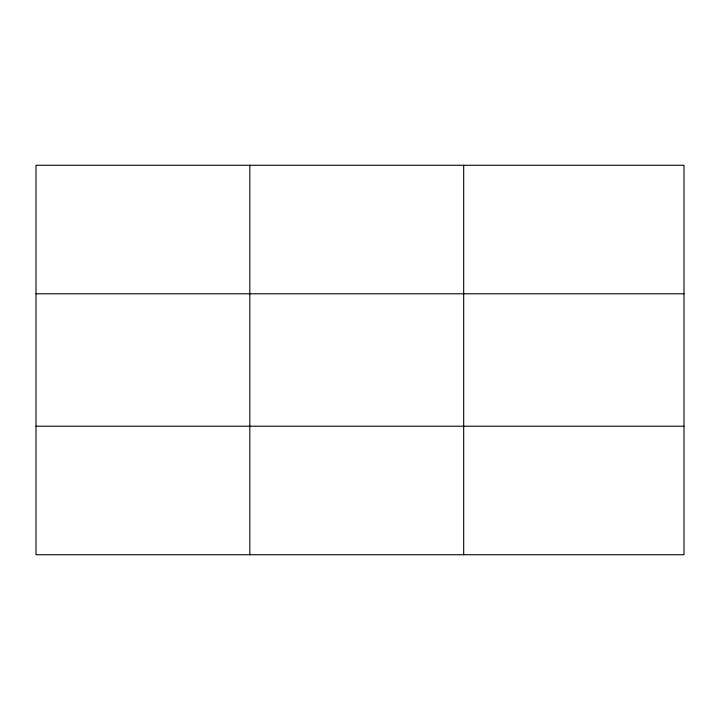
<?xml version="1.0" encoding="UTF-8"?>
<svg xmlns="http://www.w3.org/2000/svg" width="720" height="720" viewBox="0 0 720 720"><rect width="100%" height="100%" fill="white"/><g stroke="black" fill="none" stroke-linecap="round" stroke-linejoin="round"><path stroke-width="1.08" d="M249.84 554.733L249.84 165.267M463.68 554.733L463.68 165.267M684 426.204L684 554.733L36 554.733L36 165.267L684 165.267L684 426.204L36 426.204M36 293.796L684 293.796"/></g></svg>
